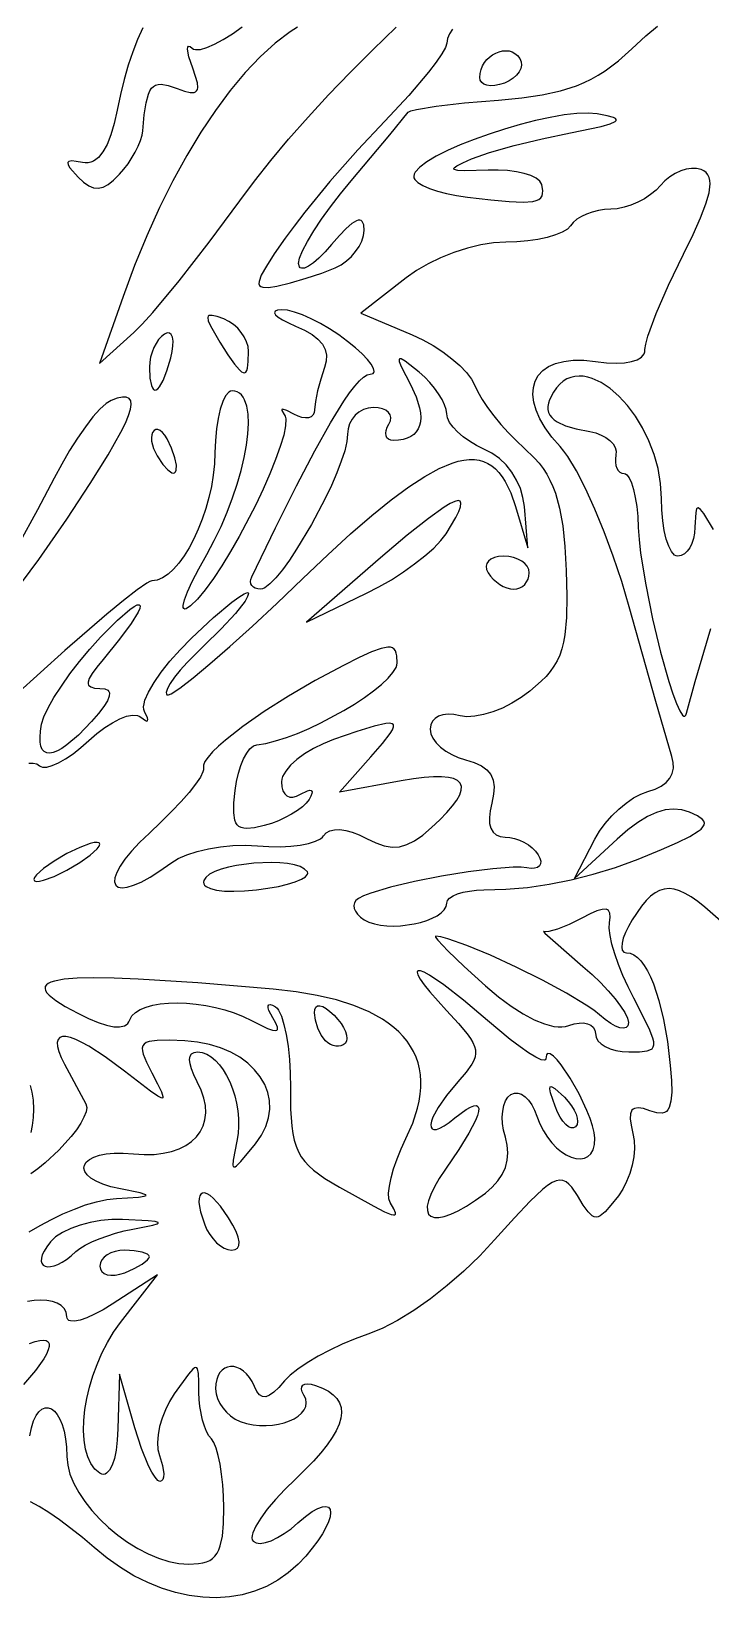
# Model space of a CAD drawing. Header units: millimetres. Extents: x -3.08 to 4.09, y 0 to 4.57.
# Drawn here: x 1.676 to 2.133, y 1.222 to 2.275 of the extents above; entities that cross this region are included whole.
import ezdxf

# ---------------------------------------------------------------- set-up
doc = ezdxf.new("R2010")
doc.units = ezdxf.units.MM

msp = doc.modelspace()

# ---------------------------------------------------------------- linework, layer by layer
at = {"flags": 128}
for points in [[(1.750946, 2.277449), (1.747512, 2.269691), (1.744278, 2.26131), (1.741267, 2.252339), (1.738499, 2.242813), (1.735997, 2.232765), (1.733781, 2.222229), (1.731792, 2.213225), (1.729526, 2.205521), (1.726988, 2.199121), (1.72418, 2.194033), (1.721109, 2.190261), (1.719475, 2.188871), (1.717777, 2.187813), (1.716015, 2.187087), (1.71419, 2.186694), (1.712301, 2.186634), (1.71035, 2.186909), (1.706263, 2.187705), (1.703266, 2.187996), (1.701346, 2.187744), (1.700495, 2.186913), (1.700699, 2.185466), (1.70195, 2.183366), (1.707545, 2.177062), (1.711226, 2.173652), (1.714625, 2.171271), (1.717854, 2.169927), (1.721022, 2.169628), (1.724242, 2.170383), (1.727625, 2.172199), (1.731281, 2.175085), (1.735323, 2.179048), (1.738282, 2.182426), (1.741086, 2.186125), (1.74597, 2.194007), (1.747922, 2.197949), (1.749461, 2.201732), (1.750524, 2.205236), (1.751045, 2.20834), (1.752033, 2.218934), (1.753215, 2.227087), (1.754766, 2.23301), (1.755733, 2.235202), (1.756857, 2.236916), (1.75816, 2.23818), (1.759662, 2.239018), (1.761386, 2.239459), (1.763353, 2.239527), (1.768104, 2.238657), (1.774087, 2.236618), (1.779023, 2.234909), (1.782833, 2.234063), (1.785561, 2.234141), (1.786535, 2.234545), (1.787255, 2.235203), (1.787728, 2.236122), (1.78796, 2.23731), (1.787721, 2.240522), (1.786586, 2.244901), (1.7846, 2.250507), (1.782077, 2.258069), (1.781161, 2.263109), (1.781311, 2.264546), (1.781868, 2.265188), (1.782834, 2.26498), (1.784212, 2.263868), (1.785165, 2.263226), (1.786424, 2.262882), (1.789775, 2.263046), (1.7941, 2.26428), (1.799232, 2.266501), (1.805008, 2.26963), (1.811262, 2.273585), (1.81783, 2.278283)], [(1.855048, 2.278058), (1.850057, 2.274827), (1.84001, 2.267182), (1.829918, 2.258016), (1.819833, 2.247392), (1.809804, 2.235376), (1.799882, 2.222032), (1.790119, 2.207425), (1.780565, 2.191619), (1.771271, 2.174679), (1.762288, 2.156669), (1.753667, 2.137654), (1.745457, 2.117699), (1.737712, 2.096868), (1.721809, 2.051812), (1.74492, 2.072715), (1.750546, 2.078294), (1.757697, 2.086166), (1.775404, 2.107333), (1.795703, 2.133313), (1.816253, 2.161201), (1.826066, 2.174415), (1.837072, 2.188255), (1.849148, 2.202607), (1.862175, 2.217355), (1.876031, 2.232384), (1.890597, 2.247578), (1.905752, 2.262823), (1.921375, 2.278003)], [(1.959402, 2.276577), (1.957306, 2.273502), (1.955963, 2.270338), (1.955489, 2.267132), (1.954639, 2.264281), (1.952202, 2.259944), (1.948348, 2.254336), (1.94325, 2.247672), (1.930001, 2.232032), (1.913823, 2.214743), (1.895645, 2.195384), (1.876955, 2.174109), (1.859952, 2.153499), (1.852771, 2.144248), (1.846837, 2.136132), (1.839498, 2.125504), (1.83414, 2.117241), (1.830723, 2.111105), (1.829205, 2.106854), (1.829144, 2.105361), (1.829543, 2.104249), (1.830395, 2.103488), (1.831696, 2.10305), (1.835623, 2.103016), (1.841281, 2.103909), (1.850485, 2.106074), (1.860948, 2.109111), (1.871379, 2.112616), (1.880489, 2.116187)], [(1.880489, 2.116187), (1.884395, 2.118218), (1.888039, 2.120771), (1.891341, 2.123745), (1.894222, 2.127036), (1.896601, 2.130541), (1.898399, 2.134158), (1.899537, 2.137783), (1.899934, 2.141312), (1.899619, 2.144994), (1.898661, 2.147304), (1.897932, 2.147941), (1.897034, 2.148232), (1.895963, 2.148174), (1.894717, 2.147767), (1.891685, 2.1459), (1.887916, 2.142621), (1.883386, 2.137919), (1.878073, 2.131784), (1.873677, 2.12679), (1.869561, 2.122664), (1.865817, 2.119458), (1.862534, 2.117225), (1.859806, 2.116017), (1.857721, 2.115886), (1.856949, 2.11624), (1.856372, 2.116884), (1.85585, 2.119062), (1.856507, 2.12263), (1.858525, 2.127618), (1.861761, 2.133799), (1.866071, 2.140944), (1.87131, 2.148827), (1.877333, 2.157218), (1.883996, 2.165891), (1.891156, 2.174618), (1.917146, 2.205522), (1.929531, 2.220771), (1.931255, 2.22168), (1.935156, 2.222689), (1.948493, 2.224871), (1.967543, 2.227048), (1.990309, 2.228951), (2.006013, 2.230372), (2.019782, 2.232366), (2.031943, 2.235058), (2.042823, 2.238574), (2.047885, 2.240681), (2.05275, 2.24304), (2.057458, 2.245669), (2.062051, 2.248582), (2.071054, 2.255325), (2.080087, 2.263396), (2.089407, 2.272055), (2.097263, 2.278617)], [(1.977712, 2.244146), (1.977935, 2.246898), (1.978574, 2.249494), (1.97958, 2.251912), (1.980908, 2.254128), (1.982509, 2.256122), (1.984336, 2.257869), (1.986343, 2.259349), (1.988481, 2.260538), (1.990703, 2.261414), (1.992963, 2.261955), (1.995213, 2.262139), (1.997405, 2.261942), (1.999493, 2.261344), (2.001429, 2.26032), (2.003165, 2.25885), (2.004656, 2.256909), (2.005575, 2.254741), (2.005778, 2.252468), (2.005305, 2.250158), (2.004201, 2.247878), (2.002507, 2.245696), (2.000265, 2.243679), (1.997519, 2.241894), (1.994309, 2.240409), (1.990976, 2.239333), (1.987866, 2.238728), (1.985047, 2.238579), (1.982588, 2.238871), (1.980557, 2.239589), (1.979022, 2.240718), (1.97805, 2.242242), (1.977712, 2.244146)], [(2.019378, 2.172229), (2.018922, 2.173353), (2.01814, 2.174429), (2.015669, 2.176419), (2.012115, 2.178161), (2.007625, 2.179614), (2.002347, 2.180741), (1.996429, 2.181502), (1.99002, 2.181858), (1.983267, 2.181771), (1.967408, 2.181354), (1.9629, 2.181622), (1.960592, 2.182262), (1.960244, 2.182734), (1.960424, 2.183315), (1.962335, 2.184823), (1.966266, 2.186827), (1.972156, 2.189368), (1.984291, 2.193585), (2.000906, 2.19829), (2.019812, 2.202909), (2.038823, 2.206868), (2.05935, 2.211152), (2.065414, 2.212886), (2.068781, 2.214422), (2.069477, 2.215132), (2.069528, 2.215813), (2.068944, 2.216472), (2.067733, 2.217116), (2.063472, 2.218384), (2.056823, 2.219673), (2.050608, 2.220182), (2.043104, 2.2199), (2.034543, 2.218909), (2.02516, 2.217287), (2.015186, 2.215113), (2.004857, 2.212468), (1.994404, 2.209431), (1.984061, 2.206081), (1.974061, 2.202498), (1.964637, 2.198761), (1.956024, 2.19495), (1.948454, 2.191144), (1.942159, 2.187423), (1.937375, 2.183866), (1.934333, 2.180552), (1.933538, 2.179012), (1.933267, 2.177562), (1.933454, 2.176572), (1.934004, 2.175566), (1.936116, 2.173531), (1.939456, 2.171514), (1.943875, 2.169573), (1.949224, 2.167762), (1.955357, 2.16614), (1.962124, 2.164763), (1.969378, 2.163687), (1.985244, 2.161859), (1.997613, 2.160731), (2.006859, 2.160366), (2.013357, 2.160828), (2.015694, 2.161389), (2.017484, 2.162181), (2.018774, 2.163212), (2.019613, 2.16449), (2.020045, 2.166022), (2.020119, 2.167818), (2.019378, 2.172229)], [(1.955489, 1.689007), (1.956, 1.690749), (1.957462, 1.692378), (1.959774, 1.693859), (1.962833, 1.695156), (1.966537, 1.696233), (1.970782, 1.697054), (1.975467, 1.697583), (1.980489, 1.697784), (1.995157, 1.698265), (2.009776, 1.699548), (2.024407, 1.70165), (2.039113, 1.704583), (2.053956, 1.708363), (2.068999, 1.713003), (2.084304, 1.718519), (2.099934, 1.724923), (2.1108, 1.729778), (2.119008, 1.733838), (2.124671, 1.737257), (2.126583, 1.738774), (2.127903, 1.740187), (2.128643, 1.741517), (2.128818, 1.742782), (2.128443, 1.744001), (2.127531, 1.745193), (2.124157, 1.747573), (2.118809, 1.750076), (2.113573, 1.751677), (2.108164, 1.752201), (2.102547, 1.751634), (2.096686, 1.749963), (2.090543, 1.747174), (2.084084, 1.743254), (2.077273, 1.738189), (2.070073, 1.731965), (2.041364, 1.705562), (2.055073, 1.731882), (2.058281, 1.737289), (2.062143, 1.742561), (2.06651, 1.747564), (2.071238, 1.752168), (2.076178, 1.756242), (2.081184, 1.759653), (2.08611, 1.762271), (2.090809, 1.763965), (2.09573, 1.765574), (2.099849, 1.767608), (2.103153, 1.770048), (2.105628, 1.772873), (2.107263, 1.776065), (2.108043, 1.779604), (2.107956, 1.78347), (2.106989, 1.787646), (2.096159, 1.824567), (2.078309, 1.888187), (2.073236, 1.905298), (2.067573, 1.922254), (2.061509, 1.938611), (2.055234, 1.953929), (2.048939, 1.967763), (2.042815, 1.979674), (2.03705, 1.989217), (2.034363, 1.992963), (2.031837, 1.995951), (2.02627, 2.002362), (2.021729, 2.008601), (2.018195, 2.014623), (2.015651, 2.020386), (2.014078, 2.025845), (2.013458, 2.030955), (2.013772, 2.035672), (2.015001, 2.039953), (2.017129, 2.043753), (2.020136, 2.047027), (2.024003, 2.049732), (2.028714, 2.051824), (2.034248, 2.053258), (2.040589, 2.053991), (2.047717, 2.053977), (2.055614, 2.053173), (2.062939, 2.052325), (2.069469, 2.052031), (2.075149, 2.052277), (2.079922, 2.053052), (2.083732, 2.054341), (2.086523, 2.05613), (2.088238, 2.058408), (2.088675, 2.059725), (2.088823, 2.061159), (2.089353, 2.06479), (2.090873, 2.070204), (2.096458, 2.085328), (2.104725, 2.104423), (2.114823, 2.125382), (2.121324, 2.138639), (2.126329, 2.149825), (2.129871, 2.159097), (2.131981, 2.166609), (2.132691, 2.172516), (2.132532, 2.174916), (2.132036, 2.176973), (2.131205, 2.178707), (2.130045, 2.180136), (2.12856, 2.181281), (2.126753, 2.182159), (2.123651, 2.182919), (2.120234, 2.182996), (2.116612, 2.182434), (2.112899, 2.181277), (2.109207, 2.179569), (2.105648, 2.177351), (2.102334, 2.174668), (2.099378, 2.171562), (2.096298, 2.168347), (2.092626, 2.165347), (2.088502, 2.16263), (2.084062, 2.16026), (2.079444, 2.158303), (2.074784, 2.156824), (2.070221, 2.155889), (2.065892, 2.155562), (2.061694, 2.155335), (2.057506, 2.154685), (2.05344, 2.153658), (2.049607, 2.152298), (2.046118, 2.150652), (2.043084, 2.148765), (2.040615, 2.146683), (2.038823, 2.144451), (2.036693, 2.142219), (2.033256, 2.140137), (2.028692, 2.13825), (2.023179, 2.136604), (2.016895, 2.135244), (2.01002, 2.134217), (2.002733, 2.133567), (1.995212, 2.13334), (1.987075, 2.132867), (1.978388, 2.131506), (1.96939, 2.129341), (1.960321, 2.126458), (1.95142, 2.122942), (1.942928, 2.118879), (1.935084, 2.114354), (1.928128, 2.109451), (1.897767, 2.085576), (1.93235, 2.071034), (1.939452, 2.067715), (1.946371, 2.063851), (1.952935, 2.059581), (1.958972, 2.055045), (1.96431, 2.050383), (1.968776, 2.045734), (1.972199, 2.041238), (1.974406, 2.037034), (1.976429, 2.032665), (1.979336, 2.027694), (1.982989, 2.022294), (1.987253, 2.016637), (1.991991, 2.010896), (1.997066, 2.005243), (2.002343, 1.999852), (2.007684, 1.994896), (2.014612, 1.988181), (2.017619, 1.984713), (2.020339, 1.981116), (2.022787, 1.977349), (2.024977, 1.973368), (2.026924, 1.969132), (2.028642, 1.9646), (2.031448, 1.95448), (2.033508, 1.942673), (2.034938, 1.928844), (2.03585, 1.912659), (2.036322, 1.895253), (2.036114, 1.881012), (2.035063, 1.869389), (2.03417, 1.864388), (2.033003, 1.859837), (2.031543, 1.855665), (2.029769, 1.851806), (2.027659, 1.84819), (2.025194, 1.844749), (2.022353, 1.841415), (2.019115, 1.838119), (2.011364, 1.831368), (2.005567, 1.827112), (1.999366, 1.823349), (1.992953, 1.820145), (1.986522, 1.817569), (1.980265, 1.815689), (1.974374, 1.814571), (1.969042, 1.814284), (1.964462, 1.814896), (1.960237, 1.815725), (1.956384, 1.815939), (1.952962, 1.815565), (1.950029, 1.81463), (1.947646, 1.81316), (1.94587, 1.811183), (1.944761, 1.808724), (1.944378, 1.805812), (1.944861, 1.802809), (1.946246, 1.799763), (1.948436, 1.796757), (1.951333, 1.793876), (1.954841, 1.791205), (1.958863, 1.788826), (1.963301, 1.786824), (1.968059, 1.785284), (1.974001, 1.783417), (1.978792, 1.781186), (1.982476, 1.77852), (1.985095, 1.775349), (1.986691, 1.771603), (1.987307, 1.767212), (1.986985, 1.762106), (1.985767, 1.756215), (1.984653, 1.751001), (1.984193, 1.746424), (1.984378, 1.742501), (1.985203, 1.739251), (1.98666, 1.736692), (1.988742, 1.734842), (1.991442, 1.733718), (1.994753, 1.73334), (1.997911, 1.733098), (2.001147, 1.732405), (2.004368, 1.731308), (2.007484, 1.729857), (2.010403, 1.7281), (2.013033, 1.726086), (2.015282, 1.723863), (2.017059, 1.721479), (2.018224, 1.71916), (2.018718, 1.717113), (2.018574, 1.715375), (2.017823, 1.713982), (2.016496, 1.712971), (2.014625, 1.712377), (2.012242, 1.712238), (2.009378, 1.71259), (2.005477, 1.713013), (2.00025, 1.713045), (1.986594, 1.712076), (1.969953, 1.709963), (1.951873, 1.706986), (1.933898, 1.703426), (1.917572, 1.699563), (1.904439, 1.695677), (1.899553, 1.693813), (1.896045, 1.692048), (1.894393, 1.690686), (1.893386, 1.689085), (1.893006, 1.687304), (1.893239, 1.685402), (1.894069, 1.683438), (1.895478, 1.68147), (1.897453, 1.679557), (1.899975, 1.677757), (1.903172, 1.676152), (1.906843, 1.674943), (1.910896, 1.674113), (1.915235, 1.673641), (1.919768, 1.673509), (1.924401, 1.673698), (1.933587, 1.67496), (1.937952, 1.675995), (1.942041, 1.677274), (1.945758, 1.678779), (1.949011, 1.680489), (1.951704, 1.682386), (1.953744, 1.684451), (1.955037, 1.686664), (1.955489, 1.689007)], [(1.674413, 1.783112), (1.677296, 1.783121), (1.679708, 1.782539), (1.681545, 1.78134), (1.68243, 1.780717), (1.683552, 1.780358), (1.68644, 1.780396), (1.690073, 1.781387), (1.694317, 1.78326), (1.699036, 1.785947), (1.704094, 1.789379), (1.709355, 1.793487), (1.714684, 1.798201), (1.720052, 1.802898), (1.725427, 1.806946), (1.730664, 1.81028), (1.73562, 1.812837), (1.74015, 1.81455), (1.744112, 1.815357), (1.747361, 1.815193), (1.748673, 1.814726), (1.749753, 1.813993), (1.752816, 1.811675), (1.753755, 1.811365), (1.754286, 1.8116), (1.7544, 1.812365), (1.754087, 1.813645), (1.752142, 1.817687), (1.751639, 1.819115), (1.751542, 1.820883), (1.751834, 1.822965), (1.752498, 1.825336), (1.754883, 1.830843), (1.758566, 1.837201), (1.763418, 1.844208), (1.76931, 1.85166), (1.776113, 1.859355), (1.783698, 1.86709), (1.798631, 1.880986), (1.810859, 1.891271), (1.815565, 1.894751), (1.819121, 1.896961), (1.821371, 1.897777), (1.821956, 1.897624), (1.822156, 1.897076), (1.821543, 1.895042), (1.819786, 1.892047), (1.813335, 1.883748), (1.803787, 1.873332), (1.792128, 1.861951), (1.780876, 1.850741), (1.776253, 1.84554), (1.772434, 1.84079), (1.769521, 1.836624), (1.767616, 1.83318), (1.766822, 1.830591), (1.766873, 1.829659), (1.767239, 1.828993), (1.768209, 1.828902), (1.77003, 1.829662), (1.776037, 1.833571), (1.784885, 1.840399), (1.796201, 1.849826), (1.809609, 1.861532), (1.824735, 1.875196), (1.841205, 1.890498), (1.858642, 1.907118), (1.875416, 1.923046), (1.890869, 1.93716), (1.905062, 1.949481), (1.918053, 1.960029), (1.929902, 1.968823), (1.940667, 1.975885), (1.950407, 1.981232), (1.959182, 1.984887), (1.963226, 1.986085), (1.967051, 1.986868), (1.970663, 1.987237), (1.974072, 1.987196), (1.977283, 1.986746), (1.980305, 1.98589), (1.983144, 1.984631), (1.985808, 1.982971), (1.988305, 1.980913), (1.990642, 1.978459), (1.992825, 1.975612), (1.994864, 1.972373), (1.998534, 1.964734), (2.001712, 1.955562), (2.009962, 1.927784), (2.007725, 1.955562), (2.006787, 1.961769), (2.005023, 1.967757), (2.002493, 1.973442), (1.999258, 1.978738), (1.99538, 1.983557), (1.990919, 1.987814), (1.985935, 1.991423), (1.980489, 1.994298), (1.975467, 1.996763), (1.970782, 1.999562), (1.966537, 2.002598), (1.962833, 2.005774), (1.959774, 2.008993), (1.957462, 2.012158), (1.956, 2.015171), (1.955489, 2.017937), (1.955112, 2.020795), (1.954031, 2.024063), (1.952321, 2.027627), (1.950059, 2.031371), (1.94732, 2.035182), (1.944181, 2.038945), (1.940716, 2.042545), (1.937003, 2.045868), (1.927453, 2.05335), (1.924817, 2.054873), (1.924012, 2.05505), (1.923541, 2.054826), (1.923398, 2.054193), (1.923577, 2.053142), (1.924874, 2.049751), (1.931059, 2.037576), (1.934909, 2.029298), (1.937212, 2.021915), (1.93779, 2.018579), (1.937988, 2.01549), (1.93781, 2.012657), (1.937257, 2.010088), (1.936331, 2.007791), (1.935037, 2.005774), (1.933375, 2.004046), (1.931348, 2.002613), (1.928959, 2.001485), (1.92621, 2.000669), (1.923103, 2.000174), (1.919642, 2.000007), (1.917789, 2.000233), (1.916333, 2.000883), (1.915285, 2.001911), (1.914658, 2.003271), (1.914463, 2.004917), (1.914714, 2.006804), (1.915423, 2.008886), (1.9166, 2.011118), (1.917626, 2.01335), (1.9179, 2.015432), (1.917464, 2.017319), (1.916361, 2.018965), (1.914634, 2.020325), (1.912327, 2.021352), (1.909482, 2.022002), (1.906142, 2.022229), (1.902662, 2.021863), (1.899416, 2.020814), (1.896475, 2.019156), (1.893909, 2.016962), (1.89179, 2.014305), (1.890189, 2.01126), (1.889176, 2.0079), (1.888823, 2.004298), (1.888308, 1.999302), (1.886842, 1.993154), (1.884537, 1.986056), (1.881508, 1.978212), (1.877869, 1.969826), (1.873736, 1.961101), (1.864439, 1.943449), (1.854532, 1.926886), (1.849636, 1.919521), (1.84493, 1.913039), (1.840529, 1.907642), (1.836546, 1.903536), (1.833097, 1.900923), (1.831608, 1.90024), (1.830295, 1.900007), (1.828367, 1.900177), (1.826726, 1.900664), (1.825396, 1.901435), (1.824403, 1.902455), (1.823769, 1.903689), (1.823521, 1.905104), (1.823684, 1.906666), (1.824281, 1.90834), (1.84029, 1.941398), (1.854406, 1.969595), (1.86671, 1.993074), (1.877288, 2.011977), (1.886222, 2.026447), (1.8901, 2.032065), (1.893597, 2.036627), (1.896726, 2.040153), (1.899496, 2.04266), (1.901919, 2.044165), (1.904003, 2.044687), (1.905967, 2.045181), (1.906485, 2.045743), (1.906704, 2.046499), (1.906274, 2.048552), (1.904741, 2.051248), (1.902167, 2.054498), (1.898615, 2.058213), (1.894146, 2.062301), (1.888823, 2.066673), (1.882903, 2.071027), (1.876722, 2.07507), (1.870463, 2.078716), (1.864309, 2.081878), (1.858441, 2.084468), (1.853041, 2.0864), (1.848293, 2.087585), (1.844378, 2.087937), (1.841564, 2.087632), (1.83997, 2.086934), (1.839557, 2.085889), (1.840288, 2.08454), (1.842123, 2.082932), (1.845023, 2.081111), (1.84895, 2.079121), (1.853864, 2.077007), (1.859904, 2.074274), (1.86491, 2.071325), (1.868884, 2.068159), (1.871826, 2.064774), (1.873738, 2.061169), (1.874622, 2.057343), (1.874478, 2.053294), (1.873309, 2.049021), (1.870702, 2.041368), (1.868569, 2.03347), (1.867129, 2.026257), (1.8666, 2.020659), (1.866317, 2.018641), (1.865505, 2.017074), (1.86422, 2.015969), (1.862521, 2.015338), (1.860463, 2.015194), (1.858104, 2.015548), (1.855502, 2.016412), (1.852712, 2.017798), (1.847903, 2.020245), (1.845078, 2.021008), (1.844475, 2.020762), (1.844448, 2.020097), (1.846225, 2.017521), (1.84691, 2.016317), (1.847272, 2.014624), (1.84709, 2.009892), (1.8458, 2.00357), (1.843524, 1.995904), (1.840381, 1.987142), (1.836494, 1.977528), (1.831981, 1.967311), (1.826965, 1.956736), (1.815904, 1.935498), (1.810101, 1.925328), (1.804276, 1.915786), (1.798552, 1.907119), (1.793048, 1.899572), (1.787885, 1.893392), (1.783184, 1.888826), (1.780231, 1.886886), (1.779247, 1.886687), (1.778585, 1.886982), (1.778241, 1.887756), (1.778209, 1.888992), (1.779062, 1.892793), (1.781107, 1.898261), (1.784305, 1.905273), (1.788616, 1.913706), (1.794003, 1.923437), (1.799057, 1.932785), (1.803655, 1.942296), (1.807782, 1.951863), (1.81142, 1.961381), (1.814554, 1.970745), (1.817166, 1.979848), (1.819242, 1.988586), (1.820764, 1.996852), (1.821715, 2.004541), (1.822081, 2.011548), (1.821844, 2.017767), (1.820988, 2.023092), (1.819496, 2.027417), (1.818507, 2.029172), (1.817352, 2.030637), (1.816031, 2.0318), (1.814541, 2.032647), (1.812879, 2.033164), (1.811045, 2.03334), (1.809911, 2.033124), (1.808805, 2.03249), (1.806702, 2.030052), (1.804781, 2.026199), (1.80309, 2.0211), (1.801677, 2.014928), (1.800588, 2.007852), (1.799871, 2.000043), (1.799573, 1.991673), (1.799249, 1.984245), (1.798431, 1.976716), (1.797156, 1.969167), (1.795465, 1.961677), (1.793397, 1.954327), (1.790992, 1.947197), (1.788288, 1.940366), (1.785326, 1.933915), (1.782145, 1.927923), (1.778784, 1.92247), (1.775284, 1.917637), (1.771682, 1.913503), (1.768019, 1.910149), (1.764335, 1.907654), (1.760668, 1.906099), (1.757059, 1.905562), (1.755758, 1.905167), (1.753652, 1.904006), (1.747214, 1.899544), (1.738118, 1.892491), (1.726739, 1.883158), (1.698629, 1.858904), (1.665878, 1.829284)], [(1.822156, 2.059923), (1.821819, 2.063162), (1.820853, 2.066434), (1.819326, 2.069649), (1.817305, 2.072717), (1.814859, 2.075548), (1.812054, 2.078054), (1.80896, 2.080144), (1.805642, 2.081729), (1.801087, 2.083336), (1.797765, 2.084116), (1.795659, 2.083977), (1.795056, 2.083534), (1.794751, 2.082826), (1.795026, 2.080571), (1.796464, 2.077119), (1.802767, 2.066257), (1.808242, 2.057706), (1.812617, 2.051447), (1.816006, 2.047441), (1.817367, 2.046272), (1.818524, 2.045652), (1.819492, 2.045578), (1.820284, 2.046043), (1.820915, 2.047045), (1.8214, 2.048577), (1.821986, 2.053216), (1.822156, 2.059923)], [(1.769823, 2.055576), (1.770784, 2.059913), (1.771283, 2.063715), (1.771339, 2.066914), (1.770967, 2.069446), (1.770185, 2.071244), (1.769012, 2.072242), (1.767464, 2.072375), (1.765559, 2.071576), (1.763535, 2.070001), (1.761648, 2.067899), (1.759937, 2.065361), (1.758446, 2.062479), (1.757214, 2.059344), (1.756283, 2.056049), (1.755695, 2.052683), (1.755489, 2.04934), (1.755827, 2.041944), (1.756774, 2.036969), (1.757446, 2.035375), (1.758234, 2.034371), (1.759126, 2.033951), (1.760109, 2.034109), (1.761172, 2.034841), (1.762303, 2.036141), (1.764718, 2.040424), (1.767257, 2.046916), (1.769823, 2.055576)], [(2.13492, 1.940284), (2.128374, 1.950996), (2.126227, 1.95373), (2.124689, 1.954734), (2.124115, 1.95459), (2.123653, 1.954018), (2.123012, 1.951595), (2.122489, 1.941673), (2.122196, 1.937767), (2.121484, 1.934123), (2.1204, 1.930821), (2.118991, 1.927941), (2.117304, 1.925561), (2.115386, 1.923763), (2.113284, 1.922626), (2.111045, 1.922229), (2.109913, 1.922431), (2.108813, 1.923023), (2.106731, 1.925297), (2.104844, 1.928894), (2.103198, 1.933652), (2.101838, 1.939414), (2.100811, 1.946018), (2.100161, 1.953306), (2.099934, 1.961118), (2.099346, 1.971205), (2.097664, 1.981101), (2.095008, 1.990686), (2.091501, 1.99984), (2.087264, 2.008444), (2.082419, 2.016379), (2.077087, 2.023524), (2.07139, 2.02976), (2.06545, 2.034968), (2.059387, 2.039028), (2.053323, 2.041821), (2.050329, 2.042705), (2.047381, 2.043227), (2.044493, 2.043373), (2.041681, 2.043126), (2.03896, 2.042474), (2.036346, 2.0414), (2.033852, 2.039889), (2.031496, 2.037927), (2.029291, 2.035499), (2.027253, 2.03259), (2.024617, 2.027432), (2.023872, 2.025088), (2.023518, 2.022894), (2.023559, 2.020842), (2.024001, 2.018928), (2.024849, 2.017145), (2.026109, 2.015488), (2.027787, 2.013949), (2.029888, 2.012524), (2.03538, 2.00999), (2.042631, 2.007838), (2.051684, 2.006021), (2.055741, 2.005082), (2.059415, 2.003717), (2.062635, 2.001989), (2.065328, 1.999963), (2.067421, 1.997706), (2.068842, 1.99528), (2.069519, 1.992753), (2.069378, 1.990187), (2.06899, 1.987696), (2.068957, 1.98537), (2.069256, 1.98326), (2.069864, 1.981418), (2.070759, 1.979894), (2.071917, 1.97874), (2.073316, 1.978006), (2.074934, 1.977743), (2.075789, 1.977553), (2.076631, 1.977001), (2.07826, 1.974886), (2.07978, 1.971544), (2.081154, 1.967125), (2.082343, 1.961776), (2.083307, 1.955645), (2.084008, 1.948881), (2.084406, 1.941632), (2.084928, 1.933522), (2.085976, 1.924188), (2.089376, 1.902927), (2.094044, 1.880019), (2.099418, 1.857632), (2.104938, 1.837935), (2.107576, 1.829773), (2.110041, 1.823096), (2.112261, 1.818177), (2.114166, 1.815286), (2.114979, 1.814686), (2.115687, 1.814695), (2.116281, 1.815346), (2.116753, 1.816673), (2.12271, 1.837984), (2.133239, 1.873618)], [(1.699906, 1.947048), (1.715623, 1.971002), (1.727715, 1.990435), (1.736282, 2.005614), (1.739275, 2.011691), (1.741423, 2.016805), (1.74274, 2.020989), (1.743237, 2.024275), (1.742928, 2.026698), (1.741824, 2.028291), (1.739938, 2.029086), (1.737282, 2.029117), (1.733869, 2.028417), (1.729712, 2.027021), (1.726287, 2.024934), (1.722158, 2.021141), (1.717483, 2.015856), (1.712418, 2.009295), (1.707121, 2.001673), (1.701749, 1.993204), (1.696458, 1.984105), (1.691406, 1.97459), (1.680236, 1.953345), (1.667295, 1.930107)], [(1.770434, 1.994923), (1.767457, 2.001163), (1.765849, 2.003585), (1.764225, 2.005477), (1.762636, 2.00679), (1.761129, 2.007476), (1.759754, 2.007486), (1.758559, 2.006771), (1.757643, 2.005468), (1.757079, 2.003784), (1.756857, 2.00179), (1.756968, 1.999555), (1.75816, 1.994649), (1.760587, 1.989632), (1.764464, 1.983964), (1.767805, 1.980222), (1.770499, 1.978348), (1.77157, 1.978093), (1.772437, 1.978283), (1.773088, 1.97891), (1.773509, 1.979967), (1.773606, 1.983341), (1.772617, 1.988346), (1.770434, 1.994923)], [(1.955045, 1.937201), (1.96158, 1.948209), (1.963596, 1.952332), (1.964769, 1.955532), (1.965095, 1.957808), (1.964567, 1.959155), (1.963179, 1.959574), (1.960925, 1.95906), (1.9578, 1.957613), (1.953799, 1.95523), (1.943141, 1.947648), (1.928905, 1.936297), (1.911045, 1.921159), (1.861045, 1.877896), (1.901489, 1.897284), (1.909883, 1.901595), (1.91823, 1.906428), (1.926312, 1.911618), (1.933908, 1.917003), (1.940799, 1.922418), (1.946765, 1.927698), (1.951587, 1.932681), (1.955045, 1.937201)], [(1.662896, 1.895545), (1.681134, 1.919991), (1.699906, 1.947048)], [(2.011045, 1.911118), (2.010691, 1.91335), (2.009676, 1.915432), (2.008073, 1.917319), (2.005951, 1.918965), (2.003383, 1.920325), (2.000439, 1.921352), (1.997192, 1.922002), (1.993712, 1.922229), (1.990372, 1.922002), (1.987529, 1.921352), (1.985224, 1.920325), (1.9835, 1.918965), (1.982399, 1.917319), (1.981965, 1.915432), (1.98224, 1.91335), (1.983267, 1.911118), (1.98486, 1.908886), (1.986758, 1.906804), (1.991187, 1.903271), (1.993576, 1.901911), (1.995986, 1.900883), (1.998346, 1.900233), (2.000587, 1.900007), (2.002687, 1.900233), (2.004646, 1.900883), (2.006422, 1.901911), (2.007972, 1.903271), (2.009252, 1.904917), (2.010219, 1.906804), (2.010831, 1.908886), (2.011045, 1.911118)], [(1.68292, 1.809354), (1.684442, 1.81424), (1.687273, 1.820293), (1.691251, 1.827271), (1.696213, 1.834937), (1.701996, 1.843051), (1.708437, 1.851373), (1.715374, 1.859665), (1.722642, 1.867687), (1.734019, 1.879161), (1.742256, 1.886353), (1.745189, 1.888417), (1.747328, 1.889499), (1.748668, 1.889628), (1.749208, 1.888835), (1.748943, 1.887147), (1.747871, 1.884596), (1.743291, 1.877017), (1.73544, 1.866335), (1.724295, 1.852784), (1.720059, 1.847658), (1.716972, 1.843442), (1.715027, 1.840065), (1.714215, 1.837458), (1.714232, 1.836422), (1.71453, 1.835552), (1.715963, 1.834277), (1.718508, 1.833563), (1.722156, 1.83334), (1.725403, 1.83302), (1.727536, 1.832045), (1.728183, 1.831305), (1.728549, 1.830392), (1.728436, 1.828036), (1.72719, 1.824954), (1.724806, 1.821123), (1.721279, 1.816519), (1.7166, 1.811118), (1.707729, 1.801975), (1.700016, 1.795371), (1.69662, 1.793024), (1.693547, 1.791313), (1.690807, 1.790239), (1.688411, 1.789804), (1.68637, 1.790006), (1.684694, 1.790848), (1.683394, 1.79233), (1.682481, 1.794452), (1.681967, 1.797214), (1.681861, 1.800619), (1.682175, 1.804665), (1.68292, 1.809354)], [(1.76992, 1.715868), (1.774713, 1.718839), (1.780692, 1.721471), (1.78762, 1.723716), (1.795257, 1.725526), (1.803363, 1.726853), (1.811701, 1.727651), (1.820031, 1.727871), (1.828114, 1.727465), (1.835924, 1.726964), (1.843459, 1.726902), (1.850539, 1.727252), (1.856979, 1.727986), (1.862598, 1.729076), (1.867212, 1.730496), (1.87064, 1.732218), (1.871851, 1.733184), (1.872698, 1.734215), (1.874478, 1.736202), (1.87692, 1.737551), (1.879952, 1.738266), (1.883505, 1.738352), (1.887509, 1.737812), (1.891895, 1.736651), (1.896592, 1.734871), (1.901531, 1.732479), (1.90779, 1.729458), (1.913459, 1.727498), (1.91872, 1.726631), (1.923757, 1.726885), (1.92875, 1.728292), (1.933883, 1.730881), (1.939337, 1.734683), (1.945295, 1.739729), (1.950918, 1.745013), (1.955622, 1.749854), (1.959407, 1.754254), (1.962272, 1.75821), (1.964217, 1.761724), (1.965243, 1.764796), (1.965349, 1.767425), (1.964536, 1.769611), (1.962804, 1.771354), (1.960152, 1.772655), (1.95658, 1.773513), (1.95209, 1.773928), (1.94668, 1.7739), (1.94035, 1.77343), (1.933102, 1.772516), (1.924934, 1.771159), (1.883267, 1.763534), (1.904434, 1.787326), (1.912291, 1.796356), (1.917468, 1.803007), (1.91898, 1.805474), (1.919735, 1.807385), (1.919706, 1.808755), (1.918863, 1.809597), (1.917177, 1.809924), (1.914619, 1.809749), (1.906776, 1.807947), (1.895101, 1.804299), (1.879364, 1.798909), (1.872334, 1.796128), (1.865777, 1.792893), (1.859835, 1.789321), (1.854653, 1.785527), (1.850372, 1.78163), (1.847138, 1.777745), (1.845092, 1.773989), (1.84456, 1.772196), (1.844378, 1.770479), (1.844623, 1.767221), (1.845332, 1.764548), (1.846468, 1.762485), (1.847991, 1.761055), (1.849864, 1.760285), (1.852048, 1.760198), (1.854505, 1.760819), (1.857198, 1.762173), (1.861799, 1.764485), (1.863352, 1.764813), (1.864383, 1.764604), (1.864875, 1.763869), (1.864809, 1.762619), (1.864168, 1.760865), (1.862934, 1.758618), (1.861038, 1.756186), (1.858359, 1.75368), (1.855022, 1.751171), (1.851149, 1.748731), (1.846865, 1.746432), (1.842293, 1.744346), (1.837557, 1.742546), (1.832781, 1.741104), (1.826192, 1.739614), (1.821037, 1.739089), (1.818958, 1.739236), (1.817191, 1.739682), (1.815719, 1.740445), (1.814528, 1.741545), (1.8136, 1.743001), (1.81292, 1.744831), (1.812242, 1.749694), (1.812367, 1.756285), (1.81317, 1.764757), (1.814082, 1.770742), (1.815374, 1.776365), (1.816984, 1.7815), (1.818852, 1.786021), (1.820919, 1.789802), (1.823125, 1.792718), (1.825409, 1.794643), (1.827712, 1.795451), (1.83373, 1.796355), (1.840407, 1.797988), (1.847598, 1.800268), (1.85516, 1.803109), (1.862947, 1.806428), (1.870815, 1.810142), (1.886215, 1.818413), (1.893459, 1.822803), (1.900205, 1.827251), (1.90631, 1.831672), (1.91163, 1.835982), (1.916018, 1.840098), (1.919332, 1.843935), (1.921426, 1.84741), (1.92197, 1.848985), (1.922156, 1.850437), (1.921896, 1.855233), (1.921523, 1.857105), (1.920943, 1.858624), (1.920125, 1.859789), (1.919036, 1.860599), (1.917643, 1.861051), (1.915913, 1.861144), (1.911313, 1.860248), (1.904976, 1.8579), (1.89664, 1.854087), (1.886045, 1.848798), (1.866971, 1.838597), (1.849002, 1.828119), (1.832627, 1.817723), (1.818337, 1.807769), (1.806619, 1.798616), (1.801877, 1.794453), (1.797963, 1.790624), (1.794936, 1.787176), (1.792859, 1.784153), (1.791791, 1.7816), (1.791795, 1.779562), (1.791856, 1.778553), (1.791519, 1.777211), (1.789728, 1.773621), (1.78657, 1.76897), (1.782194, 1.763437), (1.77675, 1.757201), (1.770385, 1.750441), (1.763248, 1.743335), (1.755489, 1.736062), (1.748852, 1.729715), (1.743361, 1.723847), (1.738987, 1.718502), (1.735699, 1.713721), (1.733467, 1.709548), (1.732261, 1.706024), (1.73205, 1.703192), (1.732804, 1.701095), (1.734492, 1.699775), (1.737084, 1.699275), (1.740549, 1.699637), (1.744858, 1.700904), (1.74998, 1.703118), (1.755885, 1.706322), (1.762541, 1.710557), (1.76992, 1.715868)], [(1.722156, 1.728562), (1.721702, 1.729436), (1.720403, 1.729782), (1.718347, 1.729626), (1.715628, 1.728994), (1.708562, 1.726408), (1.699934, 1.722229), (1.691305, 1.717171), (1.684239, 1.712192), (1.679465, 1.707868), (1.678165, 1.70613), (1.677712, 1.704771), (1.678165, 1.703898), (1.679465, 1.703553), (1.68152, 1.703711), (1.684239, 1.704345), (1.691305, 1.706937), (1.699934, 1.711118), (1.708562, 1.716174), (1.715628, 1.721147), (1.720403, 1.725467), (1.721702, 1.727204), (1.722156, 1.728562)], [(1.861767, 1.709937), (1.859871, 1.711881), (1.85692, 1.713455), (1.853072, 1.714672), (1.84848, 1.715546), (1.843301, 1.71609), (1.83769, 1.716317), (1.825793, 1.715873), (1.814034, 1.714319), (1.808595, 1.713158), (1.803656, 1.711759), (1.799373, 1.710136), (1.795902, 1.708301), (1.793398, 1.706267), (1.792017, 1.704048), (1.791838, 1.702946), (1.792049, 1.701926), (1.792637, 1.700991), (1.793584, 1.700145), (1.796498, 1.698728), (1.800668, 1.697696), (1.80597, 1.697071), (1.812281, 1.696874), (1.819476, 1.697128), (1.827434, 1.697854), (1.835171, 1.698925), (1.842205, 1.70022), (1.848395, 1.701691), (1.8536, 1.703286), (1.857681, 1.704958), (1.860496, 1.706657), (1.861905, 1.708333), (1.862038, 1.709147), (1.861767, 1.709937)], [(2.139823, 1.67684), (2.129156, 1.686324), (2.124415, 1.690058), (2.120017, 1.693122), (2.115926, 1.695516), (2.112103, 1.69724), (2.10851, 1.698295), (2.105109, 1.698682), (2.101863, 1.698401), (2.098733, 1.697453), (2.095682, 1.695838), (2.092672, 1.693557), (2.089665, 1.69061), (2.086623, 1.686999), (2.080281, 1.677784), (2.0777, 1.67332), (2.075687, 1.669156), (2.074258, 1.665382), (2.073429, 1.66209), (2.073214, 1.659371), (2.073631, 1.657316), (2.074694, 1.656016), (2.07642, 1.655562), (2.078912, 1.655207), (2.081359, 1.654157), (2.083755, 1.652435), (2.086088, 1.650066), (2.088349, 1.647073), (2.090531, 1.643479), (2.092623, 1.639309), (2.094616, 1.634585), (2.09827, 1.623571), (2.101418, 1.610627), (2.103988, 1.59594), (2.105906, 1.579701), (2.106664, 1.569698), (2.106842, 1.56175), (2.106377, 1.555716), (2.105206, 1.551455), (2.104336, 1.549945), (2.103265, 1.548825), (2.101986, 1.548078), (2.10049, 1.547685), (2.096817, 1.547895), (2.092184, 1.549312), (2.087837, 1.550733), (2.084388, 1.551288), (2.081806, 1.550935), (2.080829, 1.550404), (2.080057, 1.54963), (2.07911, 1.547329), (2.078932, 1.54399), (2.07949, 1.539568), (2.080753, 1.534021), (2.081583, 1.52922), (2.081747, 1.523953), (2.081283, 1.518392), (2.080232, 1.512708), (2.078635, 1.507074), (2.076531, 1.501661), (2.073959, 1.496642), (2.070962, 1.492187), (2.065975, 1.485885), (2.062003, 1.481383), (2.05876, 1.478684), (2.057322, 1.478011), (2.05596, 1.477788), (2.054637, 1.478016), (2.053318, 1.478695), (2.050549, 1.481406), (2.047368, 1.485922), (2.043489, 1.492243), (2.039609, 1.498), (2.037714, 1.500064), (2.035772, 1.501543), (2.033725, 1.502407), (2.031514, 1.502626), (2.029083, 1.502167), (2.026373, 1.501), (2.023326, 1.499094), (2.019883, 1.496418), (2.011581, 1.488633), (2.001003, 1.477398), (1.987684, 1.462465), (1.977695, 1.451754), (1.967002, 1.441456), (1.955863, 1.431762), (1.944534, 1.422863), (1.933272, 1.414948), (1.922332, 1.408209), (1.911972, 1.402836), (1.902448, 1.399021), (1.893831, 1.39592), (1.885217, 1.39233), (1.876836, 1.388378), (1.868916, 1.384194), (1.861688, 1.379906), (1.855381, 1.375642), (1.850225, 1.371531), (1.846448, 1.367701), (1.842627, 1.36332), (1.839284, 1.360077), (1.836361, 1.357961), (1.833804, 1.35696), (1.831554, 1.357064), (1.829555, 1.358262), (1.827752, 1.360543), (1.826087, 1.363896), (1.824504, 1.367181), (1.822718, 1.370004), (1.820769, 1.372365), (1.818701, 1.374269), (1.816556, 1.375717), (1.814375, 1.376712), (1.812202, 1.377256), (1.810078, 1.377352), (1.808045, 1.377003), (1.806147, 1.376211), (1.804425, 1.374978), (1.802921, 1.373308), (1.801677, 1.371202), (1.800737, 1.368663), (1.800142, 1.365695), (1.799934, 1.362298), (1.800274, 1.359059), (1.801249, 1.355785), (1.80279, 1.352566), (1.80483, 1.349491), (1.807299, 1.34665), (1.810129, 1.344132), (1.813252, 1.342027), (1.8166, 1.340423), (1.820865, 1.339052), (1.825225, 1.338138), (1.829614, 1.337654), (1.833967, 1.337573), (1.838218, 1.337869), (1.8423, 1.338513), (1.84615, 1.339479), (1.849699, 1.340739), (1.852884, 1.342267), (1.855638, 1.344034), (1.857896, 1.346015), (1.859591, 1.348181), (1.860658, 1.350506), (1.861031, 1.352962), (1.860645, 1.355522), (1.859434, 1.358159), (1.85832, 1.360347), (1.857863, 1.362194), (1.85803, 1.363674), (1.858791, 1.36476), (1.860114, 1.365426), (1.861965, 1.365644), (1.864314, 1.365388), (1.867128, 1.364632), (1.871873, 1.362802), (1.875879, 1.360715), (1.879143, 1.358365), (1.881666, 1.355749), (1.883446, 1.352859), (1.884481, 1.349692), (1.884772, 1.346243), (1.884316, 1.342505), (1.883112, 1.338474), (1.881161, 1.334145), (1.878459, 1.329512), (1.875007, 1.324571), (1.870803, 1.319316), (1.865846, 1.313742), (1.85367, 1.301618), (1.846545, 1.294645), (1.840209, 1.28783), (1.834776, 1.281345), (1.830364, 1.275361), (1.827091, 1.270048), (1.825072, 1.265579), (1.82457, 1.263714), (1.824425, 1.262124), (1.824653, 1.26083), (1.825267, 1.259854), (1.8273, 1.258687), (1.830076, 1.258394), (1.833472, 1.258923), (1.837364, 1.260225), (1.841629, 1.26225), (1.846142, 1.264948), (1.85078, 1.268267), (1.85542, 1.272159), (1.860545, 1.276517), (1.864988, 1.27974), (1.868749, 1.281899), (1.871827, 1.28306), (1.874223, 1.283295), (1.875936, 1.282672), (1.876967, 1.28126), (1.877314, 1.279128), (1.876978, 1.276346), (1.875959, 1.272981), (1.874257, 1.269105), (1.871871, 1.264784), (1.868801, 1.26009), (1.865048, 1.25509), (1.860611, 1.249854), (1.855489, 1.244451), (1.848875, 1.238555), (1.841759, 1.233558), (1.834192, 1.229454), (1.826227, 1.22624), (1.817914, 1.223912), (1.809305, 1.222465), (1.800453, 1.221896), (1.791408, 1.222199), (1.782221, 1.223372), (1.772946, 1.22541), (1.763632, 1.228308), (1.754331, 1.232062), (1.745096, 1.236669), (1.735977, 1.242124), (1.727026, 1.248423), (1.718295, 1.255562), (1.710407, 1.262258), (1.702548, 1.268505), (1.694926, 1.274166), (1.687748, 1.279104), (1.681222, 1.283183), (1.675555, 1.286265)], [(2.081295, 1.625007), (2.077494, 1.632559), (2.074064, 1.640182), (2.07107, 1.647668), (2.06858, 1.654807), (2.06666, 1.661392), (2.065377, 1.667216), (2.064798, 1.672068), (2.064989, 1.675743), (2.0655, 1.67943), (2.065325, 1.682156), (2.064404, 1.68393), (2.063645, 1.684464), (2.062677, 1.684764), (2.060082, 1.684668), (2.05656, 1.683653), (2.052049, 1.68173), (2.046489, 1.678909), (2.03784, 1.674647), (2.030121, 1.671515), (2.024173, 1.669814), (2.022126, 1.669592), (2.020837, 1.66984), (2.020563, 1.669948), (2.020608, 1.669791), (2.021601, 1.668728), (2.026819, 1.663944), (2.047156, 1.646423), (2.053294, 1.640993), (2.05902, 1.635453), (2.064209, 1.629958), (2.068736, 1.624663), (2.072475, 1.619723), (2.075301, 1.615294), (2.077088, 1.611532), (2.077712, 1.60859), (2.077315, 1.606519), (2.076179, 1.60527), (2.074383, 1.604821), (2.072005, 1.605152), (2.069125, 1.606241), (2.065823, 1.608067), (2.062177, 1.610607), (2.058267, 1.61384), (2.054457, 1.616857), (2.049362, 1.620333), (2.036065, 1.6283), (2.019878, 1.63702), (2.002304, 1.645772), (1.984845, 1.653835), (1.969003, 1.660486), (1.956282, 1.665006), (1.951561, 1.666242), (1.948184, 1.666673), (1.947916, 1.6665), (1.948042, 1.66599), (1.949412, 1.664034), (1.956137, 1.656847), (1.96726, 1.646212), (1.981684, 1.633229), (1.990424, 1.62595), (1.998845, 1.619716), (2.006857, 1.614568), (2.01437, 1.61055), (2.021293, 1.607705), (2.027537, 1.606075), (2.030377, 1.605729), (2.033012, 1.605703), (2.035433, 1.606002), (2.037628, 1.606632), (2.041215, 1.60776), (2.044562, 1.608326), (2.047595, 1.608353), (2.050241, 1.607863), (2.052427, 1.606878), (2.054079, 1.605423), (2.055125, 1.603518), (2.055489, 1.601187), (2.055949, 1.598717), (2.057265, 1.596413), (2.059346, 1.594326), (2.062099, 1.592505), (2.065432, 1.591001), (2.069253, 1.589865), (2.07347, 1.589146), (2.077989, 1.588896), (2.085195, 1.589004), (2.090389, 1.589591), (2.092242, 1.590185), (2.093606, 1.591045), (2.094484, 1.59222), (2.094882, 1.593758), (2.094803, 1.595709), (2.094253, 1.598121), (2.091755, 1.604522), (2.081295, 1.625007)], [(1.981489, 1.493979), (1.986129, 1.497932), (1.98993, 1.502119), (1.992889, 1.50653), (1.995003, 1.511154), (1.996268, 1.515982), (1.996681, 1.521004), (1.996237, 1.52621), (1.994934, 1.53159), (1.993743, 1.536164), (1.993057, 1.540693), (1.99286, 1.54506), (1.993137, 1.549147), (1.993873, 1.552836), (1.995053, 1.55601), (1.996662, 1.55855), (1.998684, 1.56034), (2.000983, 1.561239), (2.003395, 1.561235), (2.005848, 1.56039), (2.008271, 1.558762), (2.01059, 1.556412), (2.012735, 1.553401), (2.014632, 1.549787), (2.016212, 1.545632), (2.018146, 1.54049), (2.020503, 1.535776), (2.023206, 1.531519), (2.026179, 1.527747), (2.029345, 1.524491), (2.032629, 1.521778), (2.035954, 1.519638), (2.039243, 1.518099), (2.04242, 1.51719), (2.04541, 1.516941), (2.048135, 1.51738), (2.05052, 1.518536), (2.052488, 1.520438), (2.053963, 1.523115), (2.054868, 1.526596), (2.055128, 1.530909), (2.054703, 1.534743), (2.053616, 1.539229), (2.051962, 1.544215), (2.049836, 1.549545), (2.044549, 1.560623), (2.038517, 1.571231), (2.032501, 1.580136), (2.029736, 1.583565), (2.027261, 1.586107), (2.02517, 1.587606), (2.023559, 1.58791), (2.022963, 1.587565), (2.022523, 1.586863), (2.022156, 1.584312), (2.021952, 1.583591), (2.021354, 1.583241), (2.019056, 1.583602), (2.015423, 1.58529), (2.010616, 1.588201), (2.004797, 1.592229), (1.998127, 1.597269), (1.982878, 1.609965), (1.966684, 1.623716), (1.953601, 1.633913), (1.943896, 1.640492), (1.940394, 1.642403), (1.937837, 1.643385), (1.936257, 1.643429), (1.935844, 1.643097), (1.935688, 1.642527), (1.936164, 1.640671), (1.937718, 1.637852), (1.940383, 1.634062), (1.944193, 1.629293), (1.955378, 1.616784), (1.963414, 1.608052), (1.969278, 1.601015), (1.971418, 1.59799), (1.973042, 1.595216), (1.974159, 1.592637), (1.974778, 1.590194), (1.974907, 1.587831), (1.974556, 1.58549), (1.973733, 1.583113), (1.972449, 1.580644), (1.968528, 1.575196), (1.962864, 1.568687), (1.955251, 1.559574), (1.949697, 1.551537), (1.946229, 1.544908), (1.945285, 1.542225), (1.944871, 1.540017), (1.944992, 1.538327), (1.945649, 1.537195), (1.946846, 1.536664), (1.948587, 1.536773), (1.950874, 1.537565), (1.953711, 1.539082), (1.9571, 1.541363), (1.961045, 1.544451), (1.968659, 1.550149), (1.971541, 1.551794), (1.973811, 1.552664), (1.975474, 1.552778), (1.976533, 1.552158), (1.976992, 1.550824), (1.976854, 1.548797), (1.976123, 1.546095), (1.974804, 1.542741), (1.970412, 1.534156), (1.963709, 1.523204), (1.954725, 1.510048), (1.950496, 1.503767), (1.947174, 1.498117), (1.944736, 1.493114), (1.943153, 1.488772), (1.942401, 1.485108), (1.942454, 1.482137), (1.943285, 1.479874), (1.944868, 1.478337), (1.947177, 1.477538), (1.950187, 1.477496), (1.95387, 1.478225), (1.958202, 1.47974), (1.963156, 1.482057), (1.968706, 1.485192), (1.974826, 1.489161), (1.981489, 1.493979)], [(1.917434, 1.487534), (1.916561, 1.490178), (1.916404, 1.49396), (1.916919, 1.498705), (1.918062, 1.504234), (1.91979, 1.510372), (1.922059, 1.516943), (1.924825, 1.523769), (1.928045, 1.530673), (1.932658, 1.541084), (1.93587, 1.550992), (1.936953, 1.555754), (1.937688, 1.560387), (1.938078, 1.564888), (1.938123, 1.569258), (1.937825, 1.573493), (1.937184, 1.577594), (1.936202, 1.581559), (1.93488, 1.585386), (1.933219, 1.589075), (1.931221, 1.592623), (1.928886, 1.59603), (1.926215, 1.599295), (1.92321, 1.602415), (1.919872, 1.605391), (1.916203, 1.608219), (1.912202, 1.6109), (1.903213, 1.615813), (1.892916, 1.620119), (1.881319, 1.623807), (1.868431, 1.626867), (1.854263, 1.629289), (1.838823, 1.631062), (1.788021, 1.635297), (1.747917, 1.637852), (1.731738, 1.638482), (1.718068, 1.638671), (1.706851, 1.638413), (1.698033, 1.637701), (1.691558, 1.636528), (1.689182, 1.635767), (1.687371, 1.634887), (1.686118, 1.633889), (1.685417, 1.632772), (1.68526, 1.631534), (1.685641, 1.630175), (1.686552, 1.628695), (1.687988, 1.627091), (1.692402, 1.623511), (1.698828, 1.61943), (1.707212, 1.61484), (1.714467, 1.611297), (1.720934, 1.608605), (1.726595, 1.606768), (1.731436, 1.605786), (1.735441, 1.605662), (1.738596, 1.606397), (1.73985, 1.607087), (1.740886, 1.607992), (1.741701, 1.609114), (1.742295, 1.610451), (1.74374, 1.613148), (1.746095, 1.61548), (1.749269, 1.617447), (1.753173, 1.61905), (1.757716, 1.620288), (1.762809, 1.621163), (1.768363, 1.621674), (1.774286, 1.621823), (1.78049, 1.621609), (1.786885, 1.621034), (1.79338, 1.620097), (1.799887, 1.618799), (1.806314, 1.61714), (1.812573, 1.615122), (1.818573, 1.612744), (1.824225, 1.610007), (1.834891, 1.604729), (1.838307, 1.6035), (1.840519, 1.60322), (1.841191, 1.603438), (1.841583, 1.603895), (1.841556, 1.605532), (1.840492, 1.608136), (1.838448, 1.611715), (1.835843, 1.616727), (1.83532, 1.618514), (1.835309, 1.619788), (1.835803, 1.620521), (1.836795, 1.620688), (1.838281, 1.620261), (1.840253, 1.619215), (1.841314, 1.61831), (1.84234, 1.61694), (1.844272, 1.612922), (1.846007, 1.607383), (1.847505, 1.600548), (1.848725, 1.59264), (1.849626, 1.583883), (1.850168, 1.5745), (1.850309, 1.564715), (1.850435, 1.550466), (1.851222, 1.538874), (1.851939, 1.533922), (1.852911, 1.529452), (1.854168, 1.525402), (1.855741, 1.521713), (1.857659, 1.518323), (1.859952, 1.515172), (1.86265, 1.512199), (1.865783, 1.509342), (1.873475, 1.503736), (1.883267, 1.497868), (1.906389, 1.485052), (1.913525, 1.481438), (1.918126, 1.47956), (1.919575, 1.479244), (1.920506, 1.479326), (1.92096, 1.479795), (1.920976, 1.480639), (1.919848, 1.483407), (1.917434, 1.487534)], [(1.874003, 1.596298), (1.87113, 1.600078), (1.868776, 1.604899), (1.867185, 1.610142), (1.8666, 1.615187), (1.866838, 1.61744), (1.867532, 1.618983), (1.868656, 1.61982), (1.87018, 1.619953), (1.872079, 1.619386), (1.874323, 1.618123), (1.876886, 1.616166), (1.879739, 1.613521), (1.882265, 1.610761), (1.884394, 1.60796), (1.886097, 1.605195), (1.887343, 1.602545), (1.888103, 1.600086), (1.888345, 1.597896), (1.888039, 1.596052), (1.887156, 1.594632), (1.885849, 1.593631), (1.884337, 1.59299), (1.882676, 1.5927), (1.880918, 1.592757), (1.879118, 1.593151), (1.87733, 1.593878), (1.875607, 1.594929), (1.874003, 1.596298)], [(1.674531, 1.46783), (1.681922, 1.47219), (1.689537, 1.476256), (1.697258, 1.479954), (1.704965, 1.483209), (1.712539, 1.485948), (1.719861, 1.488097), (1.72681, 1.489581), (1.733267, 1.490326), (1.748037, 1.491323), (1.751836, 1.491817), (1.753281, 1.492392), (1.753129, 1.492729), (1.752397, 1.493109), (1.749212, 1.494029), (1.736045, 1.496729), (1.729514, 1.498234), (1.724023, 1.499992), (1.719552, 1.50195), (1.716079, 1.504051), (1.713584, 1.506241), (1.712046, 1.508463), (1.711446, 1.510663), (1.711762, 1.512786), (1.712974, 1.514776), (1.715062, 1.516579), (1.718004, 1.518138), (1.721781, 1.519399), (1.726372, 1.520306), (1.731756, 1.520804), (1.737913, 1.520839), (1.744823, 1.520354), (1.751973, 1.519885), (1.758638, 1.520009), (1.764793, 1.520697), (1.770416, 1.521924), (1.775481, 1.523662), (1.779966, 1.525884), (1.783846, 1.528564), (1.787099, 1.531675), (1.789699, 1.53519), (1.791624, 1.539081), (1.79285, 1.543322), (1.793352, 1.547887), (1.793108, 1.552748), (1.792093, 1.557878), (1.790283, 1.563251), (1.787656, 1.56884), (1.785372, 1.573442), (1.783749, 1.57747), (1.782787, 1.580911), (1.782486, 1.583753), (1.782845, 1.585985), (1.783863, 1.587594), (1.785541, 1.588568), (1.787878, 1.588896), (1.791028, 1.588508), (1.794104, 1.587388), (1.79708, 1.585595), (1.799928, 1.583192), (1.802622, 1.580238), (1.805135, 1.576797), (1.807438, 1.572928), (1.809507, 1.568692), (1.811312, 1.564152), (1.812828, 1.559369), (1.814027, 1.554403), (1.814882, 1.549315), (1.815366, 1.544168), (1.815452, 1.539022), (1.815114, 1.533939), (1.814323, 1.528979), (1.811833, 1.516024), (1.811647, 1.51272), (1.81188, 1.511852), (1.812352, 1.511503), (1.813082, 1.511671), (1.814087, 1.512353), (1.816989, 1.515248), (1.82685, 1.52709), (1.830906, 1.532854), (1.833838, 1.538697), (1.835687, 1.544561), (1.836492, 1.550388), (1.836294, 1.556118), (1.835132, 1.561696), (1.833046, 1.567061), (1.830076, 1.572158), (1.826262, 1.576926), (1.821644, 1.581309), (1.816262, 1.585248), (1.810155, 1.588686), (1.803364, 1.591563), (1.795928, 1.593823), (1.787887, 1.595407), (1.779281, 1.596257), (1.76871, 1.596687), (1.76076, 1.59661), (1.755233, 1.595837), (1.753317, 1.595131), (1.751932, 1.594179), (1.751054, 1.592957), (1.750659, 1.591443), (1.750721, 1.589613), (1.751217, 1.587442), (1.753406, 1.581985), (1.757031, 1.574882), (1.761001, 1.567382), (1.763595, 1.562037), (1.764608, 1.558859), (1.764457, 1.558085), (1.763833, 1.557857), (1.761065, 1.559045), (1.756097, 1.562432), (1.738739, 1.575854), (1.725729, 1.585562), (1.714725, 1.592695), (1.710018, 1.595292), (1.705864, 1.597239), (1.702279, 1.598534), (1.699281, 1.599177), (1.696886, 1.599164), (1.695112, 1.598494), (1.693976, 1.597165), (1.693493, 1.595174), (1.693682, 1.592521), (1.69456, 1.589202), (1.696143, 1.585217), (1.698448, 1.580562), (1.712725, 1.553951), (1.713287, 1.551542), (1.712824, 1.548491), (1.711445, 1.544909), (1.70926, 1.540905), (1.706375, 1.53659), (1.7029, 1.532073), (1.694613, 1.522875), (1.685265, 1.514189), (1.680464, 1.510314), (1.675723, 1.506896)], [(1.677712, 1.550493), (1.677451, 1.556452), (1.676696, 1.561752), (1.675481, 1.566326)], [(2.02842, 1.552298), (2.025306, 1.561481), (2.024847, 1.564096), (2.025156, 1.56543), (2.025608, 1.565626), (2.026262, 1.565512), (2.028193, 1.564369), (2.034642, 1.558521), (2.037289, 1.55564), (2.039513, 1.552707), (2.041281, 1.549805), (2.042564, 1.547014), (2.043331, 1.544415), (2.04355, 1.542091), (2.043192, 1.540122), (2.042225, 1.53859), (2.040823, 1.537749), (2.039215, 1.537749), (2.037458, 1.538537), (2.035609, 1.540054), (2.033724, 1.542244), (2.03186, 1.545053), (2.030073, 1.548423), (2.02842, 1.552298)], [(1.675807, 1.534714), (1.676835, 1.539514), (1.677485, 1.544812), (1.677712, 1.550493)], [(1.808781, 1.477271), (1.803276, 1.485193), (1.798386, 1.49058), (1.796232, 1.49234), (1.794304, 1.493486), (1.792625, 1.494025), (1.791218, 1.493965), (1.790109, 1.493311), (1.789321, 1.492072), (1.788876, 1.490252), (1.788801, 1.48786), (1.789117, 1.484902), (1.789849, 1.481385), (1.792656, 1.472701), (1.794211, 1.469257), (1.796119, 1.466045), (1.798304, 1.463134), (1.800692, 1.460595), (1.803209, 1.458498), (1.805779, 1.456914), (1.808328, 1.455912), (1.810781, 1.455562), (1.813149, 1.455932), (1.814763, 1.457022), (1.815628, 1.458809), (1.815745, 1.461265), (1.815116, 1.464366), (1.813744, 1.468084), (1.811631, 1.472394), (1.808781, 1.477271)], [(1.706045, 1.454618), (1.708732, 1.456764), (1.712335, 1.458962), (1.716697, 1.46115), (1.721659, 1.463267), (1.73276, 1.467036), (1.738583, 1.468563), (1.744378, 1.469771), (1.757728, 1.472429), (1.760755, 1.473384), (1.761334, 1.473788), (1.761283, 1.474151), (1.759262, 1.474777), (1.754642, 1.475308), (1.737406, 1.476271), (1.730139, 1.476235), (1.722815, 1.475544), (1.715633, 1.474259), (1.708791, 1.472444), (1.702491, 1.47016), (1.696929, 1.46747), (1.692307, 1.464435), (1.688823, 1.461118), (1.686374, 1.457909), (1.684576, 1.455006), (1.68339, 1.452423), (1.682777, 1.450174), (1.682699, 1.448276), (1.683116, 1.446741), (1.68399, 1.445584), (1.685283, 1.444821), (1.686955, 1.444465), (1.688968, 1.444532), (1.691284, 1.445036), (1.693864, 1.445991), (1.696668, 1.447412), (1.699659, 1.449314), (1.702797, 1.451711), (1.706045, 1.454618)], [(1.755489, 1.451187), (1.755149, 1.452065), (1.754174, 1.452884), (1.750593, 1.454276), (1.745294, 1.455217), (1.738823, 1.455562), (1.735475, 1.455342), (1.732351, 1.454712), (1.729521, 1.453717), (1.727052, 1.452399), (1.725012, 1.450804), (1.723471, 1.448976), (1.722496, 1.44696), (1.722156, 1.444798), (1.722496, 1.442767), (1.723471, 1.441124), (1.725012, 1.439887), (1.727052, 1.439074), (1.729521, 1.438703), (1.732351, 1.438792), (1.735475, 1.43936), (1.738823, 1.440423), (1.745294, 1.443256), (1.750593, 1.446227), (1.754174, 1.448988), (1.755149, 1.45018), (1.755489, 1.451187)], [(1.805489, 1.282382), (1.805319, 1.290176), (1.804832, 1.297775), (1.804061, 1.304991), (1.803041, 1.311633), (1.801807, 1.317514), (1.800392, 1.322442), (1.79883, 1.32623), (1.797156, 1.328687), (1.795482, 1.330828), (1.79392, 1.333727), (1.792505, 1.337257), (1.791271, 1.34129), (1.78948, 1.350349), (1.788993, 1.35512), (1.788823, 1.359882), (1.788783, 1.367304), (1.788539, 1.372593), (1.7879, 1.37574), (1.787373, 1.376506), (1.786677, 1.376732), (1.785787, 1.376417), (1.78468, 1.375559), (1.781721, 1.37221), (1.772156, 1.358937), (1.768945, 1.3538), (1.766216, 1.348312), (1.764008, 1.342646), (1.762363, 1.33697), (1.761321, 1.331455), (1.760924, 1.326271), (1.761211, 1.321588), (1.762225, 1.317576), (1.764338, 1.310753), (1.765104, 1.305166), (1.764978, 1.303017), (1.764511, 1.301393), (1.7637, 1.300365), (1.762545, 1.300007), (1.761043, 1.300744), (1.759231, 1.302856), (1.757176, 1.306196), (1.754949, 1.310614), (1.750254, 1.322096), (1.745698, 1.336118), (1.735267, 1.372229), (1.734267, 1.335451), (1.733845, 1.327837), (1.733041, 1.321158), (1.731889, 1.3155), (1.730425, 1.310949), (1.728685, 1.307594), (1.726703, 1.305519), (1.725632, 1.30499), (1.724515, 1.304813), (1.723354, 1.305001), (1.722156, 1.305562), (1.718801, 1.30833), (1.716072, 1.312031), (1.713955, 1.316567), (1.712437, 1.32184), (1.711504, 1.327752), (1.711143, 1.334204), (1.711341, 1.341098), (1.712083, 1.348337), (1.713357, 1.355821), (1.715149, 1.363452), (1.717446, 1.371133), (1.720234, 1.378765), (1.7235, 1.38625), (1.727231, 1.39349), (1.731412, 1.400386), (1.736031, 1.40684), (1.761003, 1.438896), (1.730462, 1.419187), (1.724329, 1.415462), (1.718608, 1.412436), (1.713423, 1.410142), (1.708901, 1.408614), (1.705165, 1.407888), (1.702342, 1.407996), (1.701312, 1.408374), (1.700557, 1.408973), (1.700092, 1.409798), (1.699934, 1.410854), (1.699481, 1.41388), (1.698185, 1.416413), (1.696141, 1.418461), (1.693441, 1.420034), (1.690181, 1.421142), (1.686453, 1.421794), (1.682352, 1.421999), (1.677972, 1.421767), (1.673407, 1.421107)], [(1.67484, 1.392767), (1.67854, 1.394099), (1.681637, 1.394874), (1.684129, 1.395105), (1.686012, 1.394802), (1.687285, 1.393979), (1.687944, 1.392647), (1.687987, 1.39082), (1.687411, 1.388509), (1.686214, 1.385727), (1.684392, 1.382485), (1.678865, 1.374674), (1.670809, 1.365173)], [(1.674906, 1.330715), (1.676105, 1.336206), (1.67758, 1.340722), (1.679284, 1.344291), (1.681166, 1.346939), (1.683179, 1.348695), (1.685272, 1.349584), (1.687399, 1.349634), (1.689508, 1.348873), (1.691553, 1.347327), (1.693483, 1.345023), (1.695251, 1.341989), (1.696806, 1.338252), (1.698101, 1.333839), (1.699087, 1.328776), (1.699714, 1.323092), (1.699934, 1.316812), (1.700474, 1.310957), (1.702036, 1.304918), (1.704532, 1.298771), (1.707874, 1.292596), (1.711974, 1.286468), (1.716745, 1.280467), (1.722098, 1.274669), (1.727946, 1.269152), (1.7342, 1.263995), (1.740774, 1.259273), (1.747578, 1.255065), (1.754526, 1.251449), (1.761528, 1.248502), (1.768498, 1.246301), (1.775348, 1.244925), (1.781989, 1.244451), (1.78855, 1.244801), (1.791337, 1.245277), (1.793817, 1.245989), (1.796007, 1.246963), (1.797921, 1.248224), (1.799576, 1.249799), (1.800989, 1.251713), (1.802176, 1.253994), (1.803151, 1.256666), (1.804536, 1.263289), (1.805273, 1.271792), (1.805489, 1.282382)]]:
    msp.add_lwpolyline(points, dxfattribs=at)

doc.saveas('drawing.dxf')
